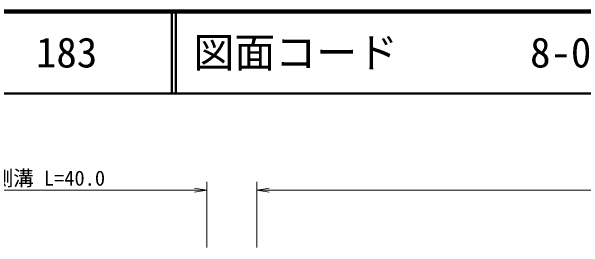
# Model space of a CAD drawing. Units: millimetres, scale not verified. Extents: x 40000 to 680000, y 20000 to 380000.
# Drawn here: x 98144 to 168052, y 351204 to 380000 of the extents above; entities that cross this region are included whole.
import ezdxf
from ezdxf.enums import TextEntityAlignment as Align

# ---------------------------------------------------------------- set-up
doc = ezdxf.new("R2010")
doc.units = ezdxf.units.MM
doc.header["$LTSCALE"] = 1000
for name, color, linetype, lineweight in [('M-STR-HTXT', 7, 'Continuous', 13), ('M-TTL', 2, 'Continuous', 140), ('M-TTL-LINE', 7, 'Continuous', 50)]:
    doc.layers.add(name, color=color, linetype=linetype, lineweight=lineweight)
doc.layers.add('M-TTL-TXT', color=7, linetype='Continuous')
doc.styles.add('ＭＳ ゴシック', font='')
doc.styles.get('ＭＳ ゴシック').set_extended_font_data('MS Gothic')

# ---------------------------------------------------------------- blocks, each defined once
blk = doc.blocks.new('open_arrow')
at = {"color": 0, "linetype": 'Continuous', "lineweight": -2}
blk.add_lwpolyline([(7.5, 1.25), (0, 0), (7.5, -1.25)], dxfattribs=at)

msp = doc.modelspace()

# ---------------------------------------------------------------- linework, layer by layer
at = {"layer": 'M-STR-HTXT'}
for p, q in [((122015, 351204), (122015, 359204)), ((128127, 351204), (128127, 359204)), ((81663, 358204), (122015, 358204)), ((128127, 358204), (423226, 358204))]:
    msp.add_line(p, q, dxfattribs=at)
at = {"layer": 'M-TTL'}
msp.add_line((680000, 380000), (40000, 380000), dxfattribs=at)
at = {"layer": 'M-TTL-LINE'}
for p, q in [((117750, 380000), (117750, 370000)), ((118250, 380000), (118250, 370000)), ((40000, 370000), (680000, 370000))]:
    msp.add_line(p, q, dxfattribs=at)

# ---------------------------------------------------------------- block references
at = {"layer": 'M-STR-HTXT', "xscale": 200, "yscale": 200, "rotation": 180}
msp.add_blockref('open_arrow', (122015, 358204), dxfattribs=at)
at = {"layer": 'M-STR-HTXT', "xscale": 200, "yscale": 200}
msp.add_blockref('open_arrow', (128127, 358204), dxfattribs=at)

# ---------------------------------------------------------------- texts
at = {"layer": 'M-STR-HTXT', "style": 'ＭＳ ゴシック'}
msp.add_text('側溝 L=40.0', height=1833, dxfattribs=at).set_placement((102723, 358204), align=Align.BOTTOM_CENTER)
at = {"layer": 'M-TTL-TXT', "style": 'ＭＳ ゴシック'}
for s, p in [('図面コード', (120380, 375000)), ('183', (101142, 375000)), ('8-0', (161521, 375000))]:
    msp.add_text(s, height=3666, dxfattribs=at).set_placement(p, align=Align.MIDDLE_LEFT)

doc.saveas('drawing.dxf')
